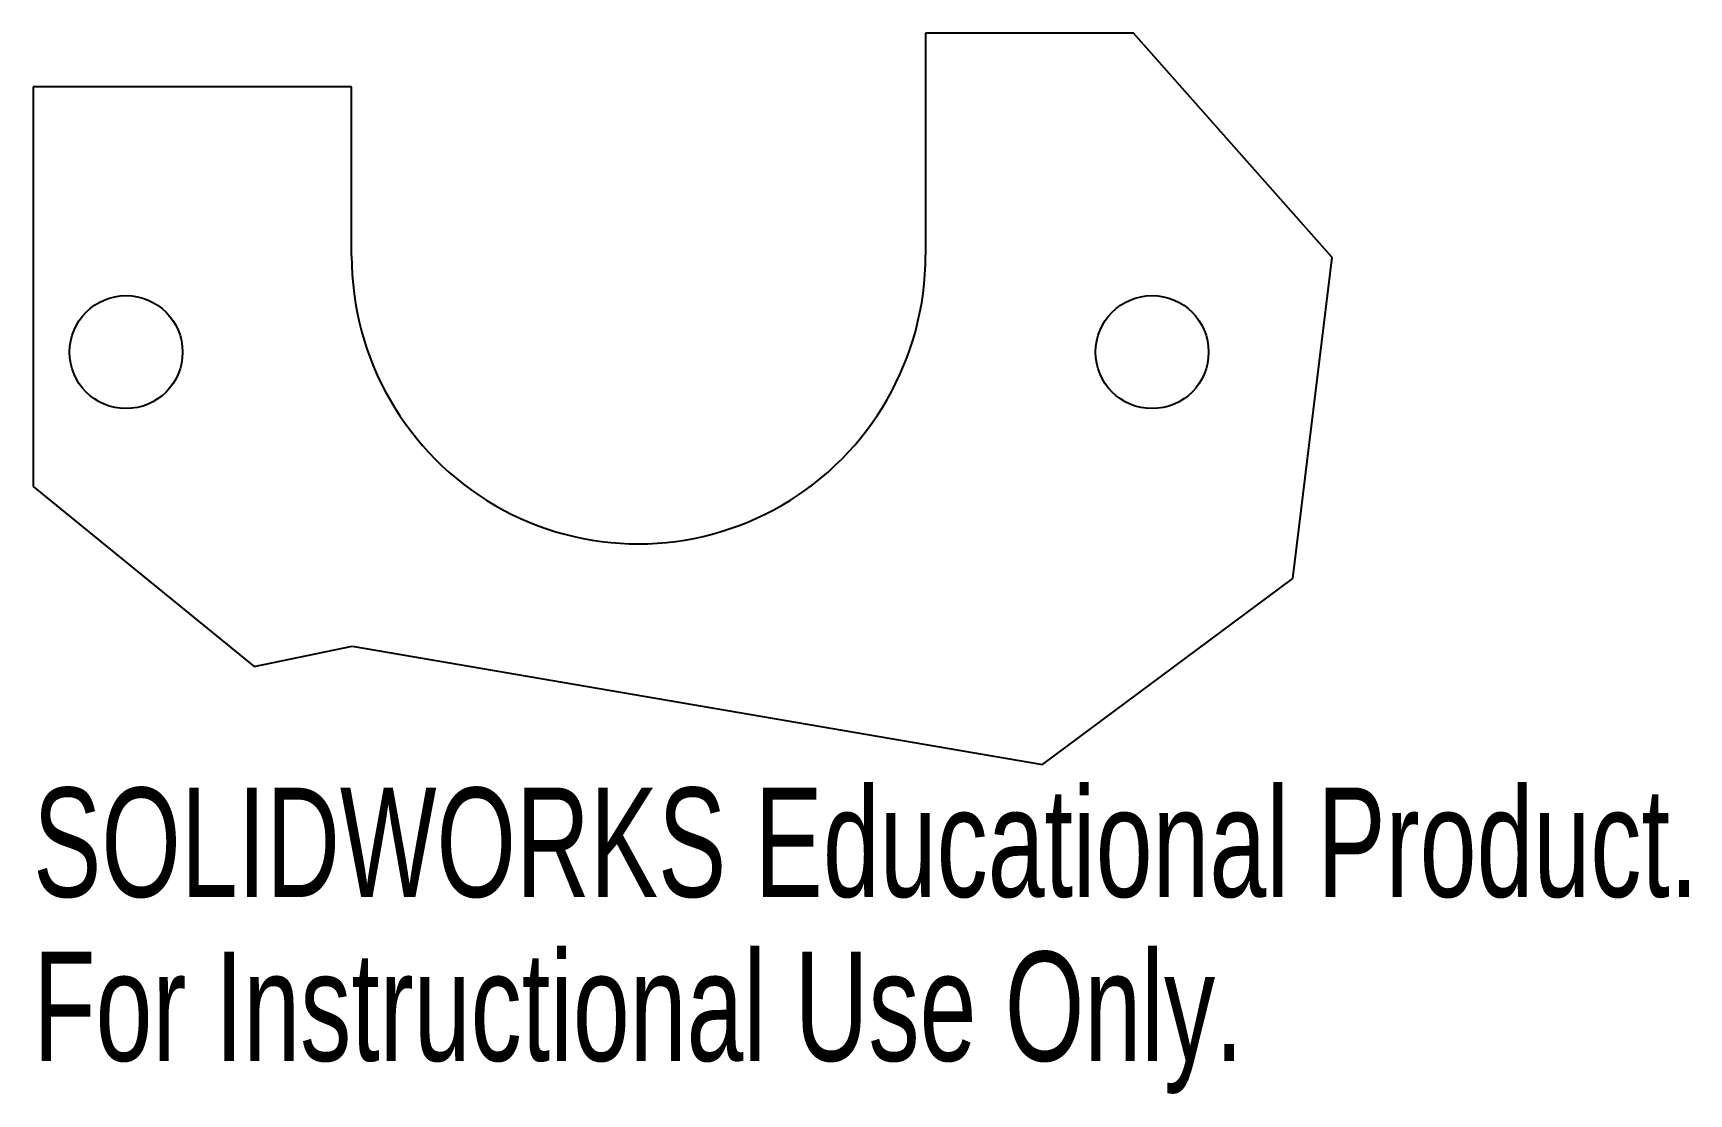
# Model space of a CAD drawing. Header units: millimetres. Extents: x -278.2 to -204.9, y 275.4 to 322.3.
import ezdxf

# ---------------------------------------------------------------- set-up
doc = ezdxf.new("R2010")
doc.units = ezdxf.units.MM
doc.styles.add('SLDTEXTSTYLE0', font='TXT', dxfattribs={"width": 0.7})

msp = doc.modelspace()

# ---------------------------------------------------------------- linework, layer by layer
at = {"color": 7, "linetype": 'Continuous', "lineweight": 25}
for p, q in [((-229.47, 322.295), (-238.667, 322.295)), ((-238.667, 322.295), (-238.667, 312.474)), ((-220.684, 312.369), (-229.47, 322.295)), ((-264.068, 319.927), (-278.16, 319.927)), ((-278.16, 319.927), (-278.16, 302.24)), ((-264.068, 312.449), (-264.068, 319.927)), ((-222.419, 298.179), (-220.684, 312.369)), ((-278.16, 302.24), (-268.372, 294.285)), ((-233.489, 289.944), (-222.419, 298.179)), ((-268.372, 294.285), (-264.047, 295.189)), ((-264.047, 295.189), (-233.489, 289.944))]:
    msp.add_line(p, q, dxfattribs=at)
for centre in [(-274.047, 308.189), (-228.645, 308.189)]:
    msp.add_circle(centre, 2.5, dxfattribs=at)
msp.add_ellipse((-251.367, 312.461), major_axis=(-1.48, -12.667), ratio=0.995838, start_param=4.829219, end_param=7.970812, dxfattribs=at)

# ---------------------------------------------------------------- texts
at = {"color": 7, "linetype": 'Continuous', "char_height": 4.83362, "attachment_point": 1, "style": 'SLDTEXTSTYLE0'}
for s, insert in [('SOLIDWORKS Educational Product.', (-278.16, 288.925)), ('For Instructional Use Only.', (-278.16, 281.674))]:
    msp.add_mtext(s, dxfattribs=dict(at, insert=insert))

doc.saveas('drawing.dxf')
